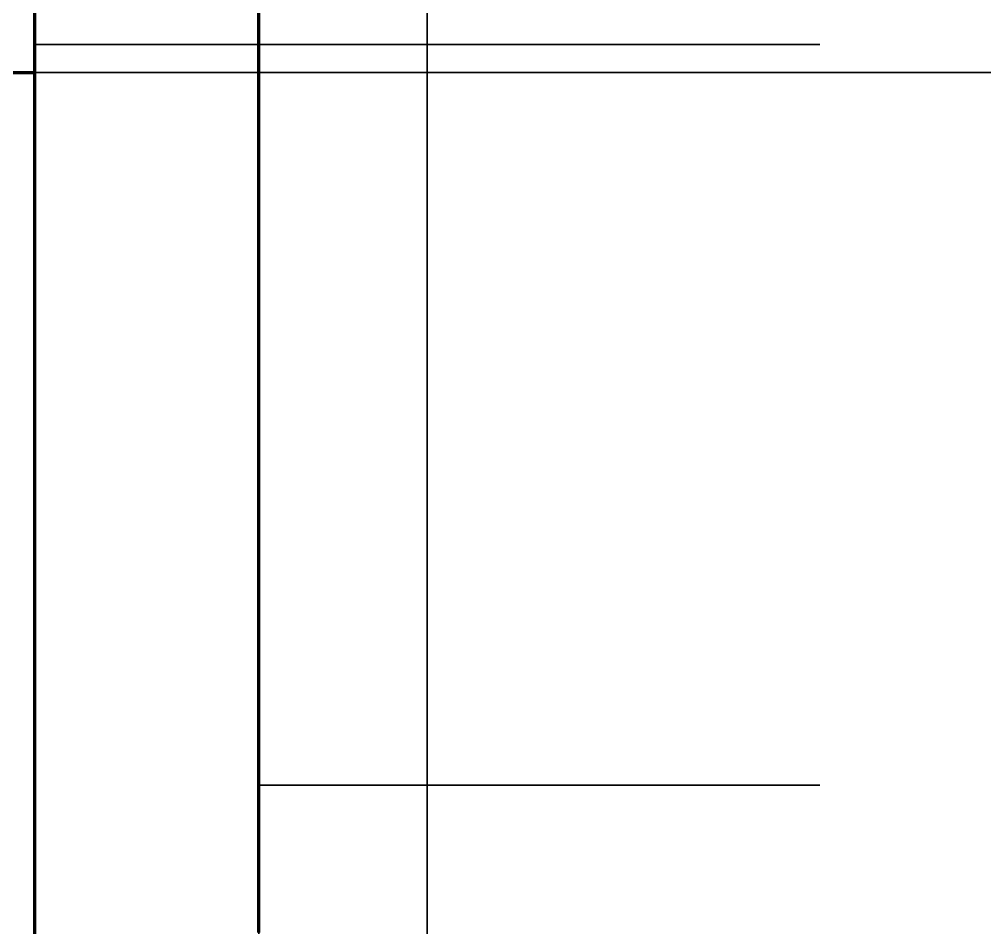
# Model space of a CAD drawing. Header units: millimetres. Extents: x 0 to 2382, y 0 to 420.
# Drawn here: x 138.364 to 140.085, y 120.036 to 121.655 of the extents above; entities that cross this region are included whole.
import ezdxf

# ---------------------------------------------------------------- set-up
doc = ezdxf.new("R2010")
doc.units = ezdxf.units.MM
doc.linetypes.add('IRAM-E-TRAZOS', pattern=[5, 4, -1])
doc.layers.add('01-VISIBLE', color=7, linetype='CONTINUOUS', lineweight=70)
doc.layers.add('02-OCULTA', color=4, linetype='IRAM-E-TRAZOS', lineweight=35)

msp = doc.modelspace()

# ---------------------------------------------------------------- linework, layer by layer
at = {"layer": '01-VISIBLE'}
msp.add_line((137.3909, 121.5606), (138.3909, 121.5606), dxfattribs=at)
for points in [[(138.3909, 121.6906), (138.3909, 121.6406), (138.3909, 121.5906), (138.3909, 121.5406), (138.3909, 121.4906), (138.3909, 121.4406), (138.3909, 121.3906), (138.3909, 121.3406), (138.3909, 121.2906), (138.3909, 121.2406), (138.3909, 121.1906), (138.3909, 121.1406), (138.3909, 121.0906), (138.3909, 121.0406), (138.3909, 120.9906), (138.3909, 120.9406), (138.3909, 120.8906), (138.3909, 120.8406), (138.3909, 120.7906), (138.3909, 120.7406), (138.3909, 120.6906), (138.3909, 120.6406), (138.3909, 120.5906), (138.3909, 120.5406), (138.3909, 120.4906), (138.3909, 120.4406), (138.3909, 120.3906), (138.3909, 120.3406), (138.3909, 120.2906)], [(138.7909, 120.0281), (138.7909, 120.1156), (138.7909, 120.2031), (138.7909, 120.2906), (138.7909, 120.3781), (138.7909, 120.4656), (138.7909, 120.5531), (138.7909, 120.6406), (138.7909, 120.7281), (138.7909, 120.8156), (138.7909, 120.9031), (138.7909, 120.9906), (138.7909, 121.0781), (138.7909, 121.1656), (138.7909, 121.2531), (138.7909, 121.3406), (138.7909, 121.4281), (138.7909, 121.5156), (138.7909, 121.6031), (138.7909, 121.6906)], [(138.3909, 120.2906), (138.3909, 120.2406), (138.3909, 120.1906), (138.3909, 120.1406), (138.3909, 120.0906), (138.3909, 120.0406), (138.3909, 119.9906)]]:
    msp.add_lwpolyline(points, dxfattribs=at)
at = {"layer": '02-OCULTA'}
for p, q in [((138.3909, 121.6106), (138.7909, 121.6106)), ((144.7909, 121.6106), (138.7909, 121.6106)), ((138.3909, 121.5606), (185.1909, 121.5606)), ((144.7909, 120.2906), (138.7909, 120.2906))]:
    msp.add_line(p, q, dxfattribs=at)
for points in [[(139.0909, 119.9806), (139.0909, 120.0426), (139.0909, 120.1046), (139.0909, 120.1666), (139.0909, 120.2286), (139.0909, 120.2906), (139.0909, 120.3526), (139.0909, 120.4146), (139.0909, 120.4766), (139.0909, 120.5386), (139.0909, 120.6006), (139.0909, 120.6626), (139.0909, 120.7246), (139.0909, 120.7866), (139.0909, 120.8486), (139.0909, 120.9106), (139.0909, 120.9726), (139.0909, 121.0346), (139.0909, 121.0966), (139.0909, 121.1586), (139.0909, 121.2206), (139.0909, 121.2826), (139.0909, 121.3446), (139.0909, 121.4066), (139.0909, 121.4686), (139.0909, 121.5306), (139.0909, 121.5926), (139.0909, 121.6546), (139.0909, 121.7166)], [(138.7909, 119.9886), (138.7909, 120.0389), (138.7909, 120.0893), (138.7909, 120.1396), (138.7909, 120.19), (138.7909, 120.2403), (138.7909, 120.2906), (138.7909, 120.341), (138.7909, 120.3913), (138.7909, 120.4416), (138.7909, 120.492), (138.7909, 120.5423), (138.7909, 120.5927), (138.7909, 120.643), (138.7909, 120.6933), (138.7909, 120.7437), (138.7909, 120.794), (138.7909, 120.8444), (138.7909, 120.8947), (138.7909, 120.945), (138.7909, 120.9954), (138.7909, 121.0457), (138.7909, 121.0961), (138.7909, 121.1464), (138.7909, 121.1967), (138.7909, 121.2471), (138.7909, 121.2974), (138.7909, 121.3478), (138.7909, 121.3981), (138.7909, 121.4484), (138.7909, 121.4988), (138.7909, 121.5491), (138.7909, 121.5994), (138.7909, 121.6498), (138.7909, 121.7001)], [(138.7909, 121.7001), (138.7909, 121.6498), (138.7909, 121.5994), (138.7909, 121.5491), (138.7909, 121.4988), (138.7909, 121.4484), (138.7909, 121.3981), (138.7909, 121.3478), (138.7909, 121.2974), (138.7909, 121.2471), (138.7909, 121.1967), (138.7909, 121.1464), (138.7909, 121.0961), (138.7909, 121.0457), (138.7909, 120.9954), (138.7909, 120.945), (138.7909, 120.8947), (138.7909, 120.8444), (138.7909, 120.794), (138.7909, 120.7437), (138.7909, 120.6933), (138.7909, 120.643), (138.7909, 120.5927), (138.7909, 120.5423), (138.7909, 120.492), (138.7909, 120.4416), (138.7909, 120.3913), (138.7909, 120.341), (138.7909, 120.2906)], [(138.7909, 121.6962), (138.7909, 121.646), (138.7909, 121.5958), (138.7909, 121.5456), (138.7909, 121.4954), (138.7909, 121.4452), (138.7909, 121.395), (138.7909, 121.3448), (138.7909, 121.2946), (138.7909, 121.2444), (138.7909, 121.1942), (138.7909, 121.144), (138.7909, 121.0938), (138.7909, 121.0436), (138.7909, 120.9934), (138.7909, 120.9432), (138.7909, 120.893), (138.7909, 120.8428), (138.7909, 120.7926), (138.7909, 120.7424), (138.7909, 120.6922), (138.7909, 120.642), (138.7909, 120.5918), (138.7909, 120.5416), (138.7909, 120.4914), (138.7909, 120.4412), (138.7909, 120.391), (138.7909, 120.3408), (138.7909, 120.2906)], [(138.7909, 121.6946), (138.7909, 121.6445), (138.7909, 121.5944), (138.7909, 121.5442), (138.7909, 121.4941), (138.7909, 121.4439), (138.7909, 121.3938), (138.7909, 121.3436), (138.7909, 121.2935), (138.7909, 121.2434), (138.7909, 121.1932), (138.7909, 121.1431), (138.7909, 121.0929), (138.7909, 121.0428), (138.7909, 120.9926), (138.7909, 120.9425), (138.7909, 120.8924), (138.7909, 120.8422), (138.7909, 120.7921), (138.7909, 120.7419), (138.7909, 120.6918), (138.7909, 120.6416), (138.7909, 120.5915), (138.7909, 120.5413), (138.7909, 120.4912), (138.7909, 120.4411), (138.7909, 120.3909), (138.7909, 120.3408), (138.7909, 120.2906)], [(139.0909, 121.6963), (139.0909, 121.6461), (139.0909, 121.5959), (139.0909, 121.5457), (139.0909, 121.4955), (139.0909, 121.4453), (139.0909, 121.3951), (139.0909, 121.3449), (139.0909, 121.2947), (139.0909, 121.2445), (139.0909, 121.1943), (139.0909, 121.1441), (139.0909, 121.0939), (139.0909, 121.0437), (139.0909, 120.9935), (139.0909, 120.9433), (139.0909, 120.8931), (139.0909, 120.8429), (139.0909, 120.7927), (139.0909, 120.7425), (139.0909, 120.6923), (139.0909, 120.642), (139.0909, 120.5918), (139.0909, 120.5416), (139.0909, 120.4914), (139.0909, 120.4412), (139.0909, 120.391), (139.0909, 120.3408), (139.0909, 120.2906)], [(139.0909, 121.6962), (139.0909, 121.646), (139.0909, 121.5958), (139.0909, 121.5456), (139.0909, 121.4954), (139.0909, 121.4452), (139.0909, 121.395), (139.0909, 121.3448), (139.0909, 121.2946), (139.0909, 121.2444), (139.0909, 121.1942), (139.0909, 121.144), (139.0909, 121.0938), (139.0909, 121.0436), (139.0909, 120.9934), (139.0909, 120.9432), (139.0909, 120.893), (139.0909, 120.8428), (139.0909, 120.7926), (139.0909, 120.7424), (139.0909, 120.6922), (139.0909, 120.642), (139.0909, 120.5918), (139.0909, 120.5416), (139.0909, 120.4914), (139.0909, 120.4412), (139.0909, 120.391), (139.0909, 120.3408), (139.0909, 120.2906)], [(138.3909, 119.9906), (138.3909, 120.0406), (138.3909, 120.0906), (138.3909, 120.1406), (138.3909, 120.1906), (138.3909, 120.2406), (138.3909, 120.2906), (138.3909, 120.3406), (138.3909, 120.3906), (138.3909, 120.4406), (138.3909, 120.4906), (138.3909, 120.5406), (138.3909, 120.5906), (138.3909, 120.6406), (138.3909, 120.6906), (138.3909, 120.7406), (138.3909, 120.7906), (138.3909, 120.8406), (138.3909, 120.8906), (138.3909, 120.9406), (138.3909, 120.9906), (138.3909, 121.0406), (138.3909, 121.0906), (138.3909, 121.1406), (138.3909, 121.1906), (138.3909, 121.2406), (138.3909, 121.2906), (138.3909, 121.3406), (138.3909, 121.3906), (138.3909, 121.4406), (138.3909, 121.4906), (138.3909, 121.5406), (138.3909, 121.5906), (138.3909, 121.6406), (138.3909, 121.6906)], [(138.7909, 119.9906), (138.7909, 120.0406), (138.7909, 120.0906), (138.7909, 120.1406), (138.7909, 120.1906), (138.7909, 120.2406), (138.7909, 120.2906), (138.7909, 120.3406), (138.7909, 120.3906), (138.7909, 120.4406), (138.7909, 120.4906), (138.7909, 120.5406), (138.7909, 120.5906), (138.7909, 120.6406), (138.7909, 120.6906), (138.7909, 120.7406), (138.7909, 120.7906), (138.7909, 120.8406), (138.7909, 120.8906), (138.7909, 120.9406), (138.7909, 120.9906), (138.7909, 121.0406), (138.7909, 121.0906), (138.7909, 121.1406), (138.7909, 121.1906), (138.7909, 121.2406), (138.7909, 121.2906), (138.7909, 121.3406), (138.7909, 121.3906), (138.7909, 121.4406), (138.7909, 121.4906), (138.7909, 121.5406), (138.7909, 121.5906), (138.7909, 121.6406), (138.7909, 121.6906)], [(138.7909, 121.6906), (138.7909, 121.6406), (138.7909, 121.5906), (138.7909, 121.5406), (138.7909, 121.4906), (138.7909, 121.4406), (138.7909, 121.3906), (138.7909, 121.3406), (138.7909, 121.2906), (138.7909, 121.2406), (138.7909, 121.1906), (138.7909, 121.1406), (138.7909, 121.0906), (138.7909, 121.0406), (138.7909, 120.9906), (138.7909, 120.9406), (138.7909, 120.8906), (138.7909, 120.8406), (138.7909, 120.7906), (138.7909, 120.7406), (138.7909, 120.6906), (138.7909, 120.6406), (138.7909, 120.5906), (138.7909, 120.5406), (138.7909, 120.4906), (138.7909, 120.4406), (138.7909, 120.3906), (138.7909, 120.3406), (138.7909, 120.2906)], [(138.7909, 119.9756), (138.7909, 120.0386), (138.7909, 120.1016), (138.7909, 120.1646), (138.7909, 120.2276), (138.7909, 120.2906), (138.7909, 120.3536), (138.7909, 120.4166), (138.7909, 120.4796), (138.7909, 120.5426), (138.7909, 120.6056), (138.7909, 120.6686), (138.7909, 120.7316), (138.7909, 120.7946), (138.7909, 120.8576), (138.7909, 120.9206), (138.7909, 120.9836), (138.7909, 121.0466), (138.7909, 121.1096), (138.7909, 121.1726), (138.7909, 121.2356), (138.7909, 121.2986), (138.7909, 121.3616), (138.7909, 121.4246), (138.7909, 121.4876), (138.7909, 121.5506), (138.7909, 121.6136), (138.7909, 121.6766)], [(139.0909, 119.9756), (139.0909, 120.0386), (139.0909, 120.1016), (139.0909, 120.1646), (139.0909, 120.2276), (139.0909, 120.2906), (139.0909, 120.3536), (139.0909, 120.4166), (139.0909, 120.4796), (139.0909, 120.5426), (139.0909, 120.6056), (139.0909, 120.6686), (139.0909, 120.7316), (139.0909, 120.7946), (139.0909, 120.8576), (139.0909, 120.9206), (139.0909, 120.9836), (139.0909, 121.0466), (139.0909, 121.1096), (139.0909, 121.1726), (139.0909, 121.2356), (139.0909, 121.2986), (139.0909, 121.3616), (139.0909, 121.4246), (139.0909, 121.4876), (139.0909, 121.5506), (139.0909, 121.6136), (139.0909, 121.6766)], [(138.3909, 119.986), (138.3909, 120.0368), (138.3909, 120.0876), (138.3909, 120.1383), (138.3909, 120.1891), (138.3909, 120.2399), (138.3909, 120.2906), (138.3909, 120.3414), (138.3909, 120.3922), (138.3909, 120.4429), (138.3909, 120.4937), (138.3909, 120.5445), (138.3909, 120.5952), (138.3909, 120.646), (138.3909, 120.6968), (138.3909, 120.7476), (138.3909, 120.7983), (138.3909, 120.8491), (138.3909, 120.8999), (138.3909, 120.9506), (138.3909, 121.0014), (138.3909, 121.0522), (138.3909, 121.1029), (138.3909, 121.1537), (138.3909, 121.2045), (138.3909, 121.2552), (138.3909, 121.306), (138.3909, 121.3568), (138.3909, 121.4076), (138.3909, 121.4583), (138.3909, 121.5091), (138.3909, 121.5599), (138.3909, 121.6106)], [(138.3909, 121.6106), (138.3909, 121.5599), (138.3909, 121.5091), (138.3909, 121.4583), (138.3909, 121.4076), (138.3909, 121.3568), (138.3909, 121.306), (138.3909, 121.2552), (138.3909, 121.2045), (138.3909, 121.1537), (138.3909, 121.1029), (138.3909, 121.0522), (138.3909, 121.0014), (138.3909, 120.9506), (138.3909, 120.8999), (138.3909, 120.8491), (138.3909, 120.7983), (138.3909, 120.7476), (138.3909, 120.6968), (138.3909, 120.646), (138.3909, 120.5952), (138.3909, 120.5445), (138.3909, 120.4937), (138.3909, 120.4429), (138.3909, 120.3922), (138.3909, 120.3414), (138.3909, 120.2906)], [(138.7909, 119.986), (138.7909, 120.0368), (138.7909, 120.0876), (138.7909, 120.1383), (138.7909, 120.1891), (138.7909, 120.2399), (138.7909, 120.2906), (138.7909, 120.3414), (138.7909, 120.3922), (138.7909, 120.4429), (138.7909, 120.4937), (138.7909, 120.5445), (138.7909, 120.5952), (138.7909, 120.646), (138.7909, 120.6968), (138.7909, 120.7476), (138.7909, 120.7983), (138.7909, 120.8491), (138.7909, 120.8999), (138.7909, 120.9506), (138.7909, 121.0014), (138.7909, 121.0522), (138.7909, 121.1029), (138.7909, 121.1537), (138.7909, 121.2045), (138.7909, 121.2552), (138.7909, 121.306), (138.7909, 121.3568), (138.7909, 121.4076), (138.7909, 121.4583), (138.7909, 121.5091), (138.7909, 121.5599), (138.7909, 121.6106)], [(138.7909, 121.6106), (138.7909, 121.5599), (138.7909, 121.5091), (138.7909, 121.4583), (138.7909, 121.4076), (138.7909, 121.3568), (138.7909, 121.306), (138.7909, 121.2552), (138.7909, 121.2045), (138.7909, 121.1537), (138.7909, 121.1029), (138.7909, 121.0522), (138.7909, 121.0014), (138.7909, 120.9506), (138.7909, 120.8999), (138.7909, 120.8491), (138.7909, 120.7983), (138.7909, 120.7476), (138.7909, 120.6968), (138.7909, 120.646), (138.7909, 120.5952), (138.7909, 120.5445), (138.7909, 120.4937), (138.7909, 120.4429), (138.7909, 120.3922), (138.7909, 120.3414), (138.7909, 120.2906)], [(138.7909, 119.986), (138.7909, 120.0368), (138.7909, 120.0876), (138.7909, 120.1383), (138.7909, 120.1891), (138.7909, 120.2399), (138.7909, 120.2906), (138.7909, 120.3414), (138.7909, 120.3922), (138.7909, 120.4429), (138.7909, 120.4937), (138.7909, 120.5445), (138.7909, 120.5952), (138.7909, 120.646), (138.7909, 120.6968), (138.7909, 120.7476), (138.7909, 120.7983), (138.7909, 120.8491), (138.7909, 120.8999), (138.7909, 120.9506), (138.7909, 121.0014), (138.7909, 121.0522), (138.7909, 121.1029), (138.7909, 121.1537), (138.7909, 121.2045), (138.7909, 121.2552), (138.7909, 121.306), (138.7909, 121.3568), (138.7909, 121.4076), (138.7909, 121.4583), (138.7909, 121.5091), (138.7909, 121.5599), (138.7909, 121.6106)], [(138.7909, 121.6106), (138.7909, 121.5599), (138.7909, 121.5091), (138.7909, 121.4583), (138.7909, 121.4076), (138.7909, 121.3568), (138.7909, 121.306), (138.7909, 121.2552), (138.7909, 121.2045), (138.7909, 121.1537), (138.7909, 121.1029), (138.7909, 121.0522), (138.7909, 121.0014), (138.7909, 120.9506), (138.7909, 120.8999), (138.7909, 120.8491), (138.7909, 120.7983), (138.7909, 120.7476), (138.7909, 120.6968), (138.7909, 120.646), (138.7909, 120.5952), (138.7909, 120.5445), (138.7909, 120.4937), (138.7909, 120.4429), (138.7909, 120.3922), (138.7909, 120.3414), (138.7909, 120.2906)], [(138.3909, 120.2906), (138.3909, 120.2399), (138.3909, 120.1891), (138.3909, 120.1383), (138.3909, 120.0876), (138.3909, 120.0368), (138.3909, 119.986)], [(138.7909, 120.2906), (138.7909, 120.2406), (138.7909, 120.1906), (138.7909, 120.1406), (138.7909, 120.0906), (138.7909, 120.0406), (138.7909, 119.9906)], [(138.7909, 120.2906), (138.7909, 120.2406), (138.7909, 120.1906), (138.7909, 120.1406), (138.7909, 120.0906), (138.7909, 120.0406), (138.7909, 119.9906)], [(138.7909, 120.2906), (138.7909, 120.2399), (138.7909, 120.1891), (138.7909, 120.1383), (138.7909, 120.0876), (138.7909, 120.0368), (138.7909, 119.986)], [(138.7909, 120.2906), (138.7909, 120.2403), (138.7909, 120.19), (138.7909, 120.1396), (138.7909, 120.0893), (138.7909, 120.0389), (138.7909, 119.9886)], [(138.7909, 120.2906), (138.7909, 120.2406), (138.7909, 120.1906), (138.7909, 120.1406), (138.7909, 120.0906), (138.7909, 120.0406), (138.7909, 119.9906)], [(138.7909, 120.2906), (138.7909, 120.2399), (138.7909, 120.1891), (138.7909, 120.1383), (138.7909, 120.0876), (138.7909, 120.0368), (138.7909, 119.986)], [(139.0909, 120.2906), (139.0909, 120.2406), (139.0909, 120.1906), (139.0909, 120.1406), (139.0909, 120.0906), (139.0909, 120.0406), (139.0909, 119.9906)], [(139.0909, 120.2906), (139.0909, 120.2406), (139.0909, 120.1906), (139.0909, 120.1406), (139.0909, 120.0906), (139.0909, 120.0406), (139.0909, 119.9906)]]:
    msp.add_lwpolyline(points, dxfattribs=at)

doc.saveas('drawing.dxf')
